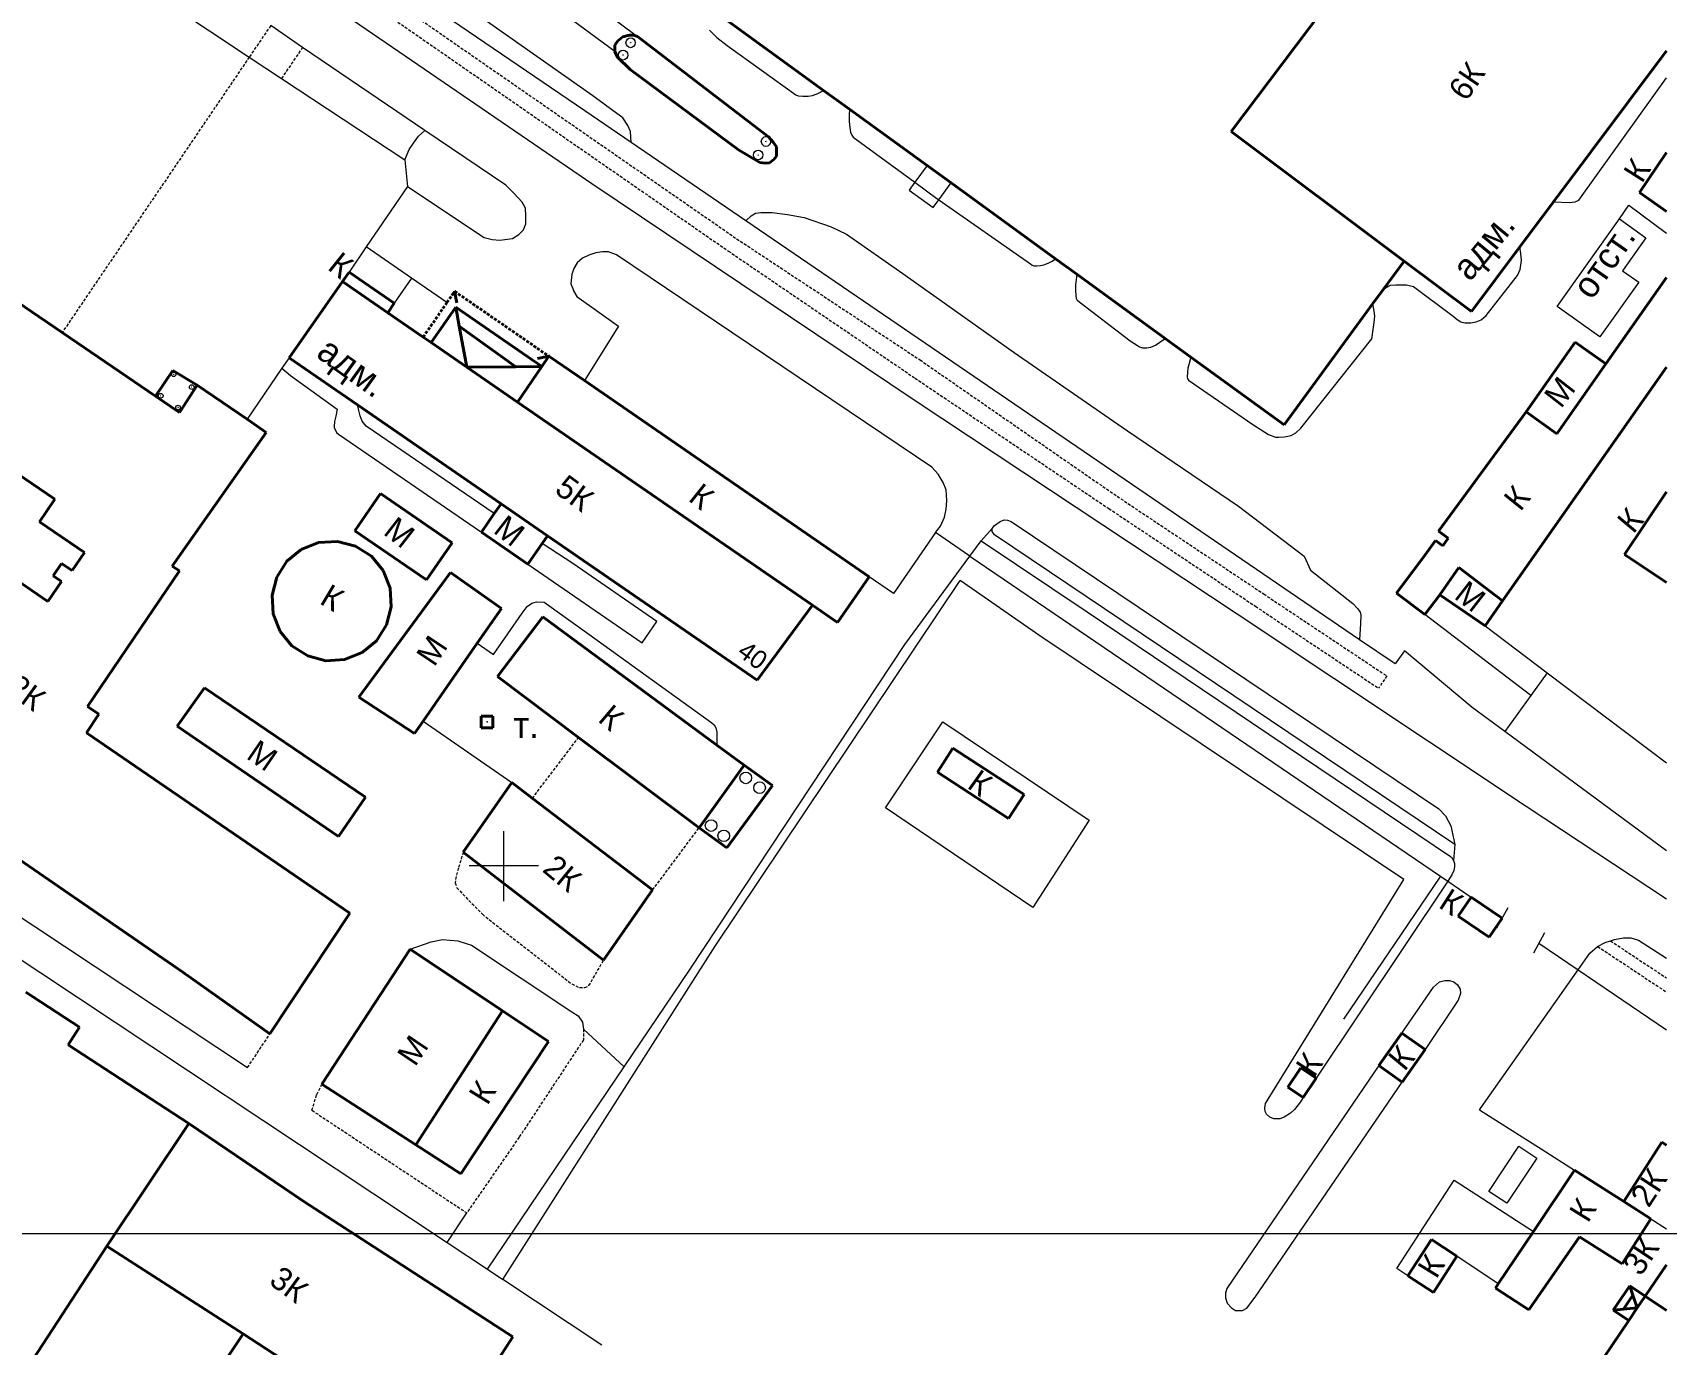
# Model space of a CAD drawing. Extents: x 1000 to 4000, y -5000 to -1000.
# Drawn here: x 2718.9 to 3000, y -1882.3 to -1656.7 of the extents above; entities that cross this region are included whole.
import ezdxf
from ezdxf.enums import TextEntityAlignment as Align

# ---------------------------------------------------------------- set-up
doc = ezdxf.new("R2010")
doc.units = 0
doc.header["$MEASUREMENT"] = 0
doc.linetypes.add('DASHED', pattern=[0.75, 0.5, -0.25])
for name, color, linetype in [('1', 7, 'CONTINUOUS'), ('11', 7, 'CONTINUOUS'), ('13', 7, 'CONTINUOUS'), ('14', 7, 'CONTINUOUS'), ('17', 7, 'CONTINUOUS'), ('24', 7, 'CONTINUOUS'), ('40', 7, 'CONTINUOUS'), ('7', 7, 'CONTINUOUS'), ('границы команд_1', 10, 'CONTINUOUS')]:
    doc.layers.add(name, color=color, linetype=linetype)
doc.styles.get("Standard").update_dxf_attribs({"font": 'txt', "height": 0.2})

msp = doc.modelspace()

# ---------------------------------------------------------------- linework, layer by layer
at = {"layer": '1', "color": 253, "linetype": 'Continuous', "lineweight": 0}
for p, q in [((2800, -1806.06), (2800, -1794.02)), ((2805.96, -1800), (2794.04, -1800))]:
    msp.add_line(p, q, dxfattribs=at)
at = {"layer": '11', "color": 253, "linetype": 'Continuous', "lineweight": 0}
for p, q in [((2813.92, -1670.12), (2773.18, -1642.34)), ((2742.54, -1651.84), (2756.21, -1660.87)), ((2756.21, -1660.87), (2761.76, -1664.54)), ((2761.76, -1664.54), (2782.99, -1678.57)), ((2821.9, -1675.57), (2813.92, -1670.12)), ((2841.61, -1689.02), (2821.9, -1675.57)), ((2782.99, -1678.57), (2783.44, -1683.12)), ((2872.8, -1679.52), (2870.69, -1682.42)), ((2783.44, -1683.12), (2776.33, -1693.53)), ((2870.69, -1682.42), (2869.72, -1683.76)), ((2874.83, -1685.45), (2876.94, -1682.53)), ((2869.72, -1683.76), (2873.87, -1686.77)), ((2873.87, -1686.77), (2874.83, -1685.45)), ((2947.19, -1761.1), (2841.61, -1689.02)), ((2776.33, -1693.53), (2773.37, -1697.86)), ((2773.37, -1697.86), (2772.25, -1699.49)), ((2763.07, -1712.59), (2761.83, -1714.4)), ((2761.83, -1714.4), (2755.82, -1723.17)), ((2874.25, -1742.68), (2867.03, -1753.17)), ((2880.14, -1746.74), (2874.25, -1742.68)), ((2880.14, -1746.74), (2961.14, -1801.79)), ((2867.03, -1753.17), (2862.85, -1750.29)), ((2836.37, -1813.83), (2878.49, -1750.94)), ((2976.64, -1770.72), (2958.41, -1756.79)), ((2968.79, -1758.74), (2979.46, -1766.79)), ((2953.32, -1765.28), (2947.19, -1761.1)), ((2954.94, -1763.03), (2953.32, -1765.28)), ((2966.59, -1772.78), (2954.94, -1763.03)), ((2979.46, -1766.79), (2976.64, -1770.72)), ((2979.46, -1766.79), (3000, -1782.29)), ((2972.19, -1776.91), (2966.59, -1772.78)), ((2976.64, -1770.72), (2972.19, -1776.91)), ((3000, -1797.42), (2972.19, -1776.91)), ((2961.14, -1801.79), (2944.42, -1826.39)), ((2961.14, -1801.79), (2962.36, -1802.63)), ((2962.36, -1802.63), (2966.4, -1805.37)), ((2972.68, -1807.23), (2970.76, -1810.74)), ((2979.03, -1811.54), (2977.1, -1815.05)), ((2714.07, -1814.23), (2790.24, -1864.8)), ((2799.8, -1871.15), (2836.37, -1813.83)), ((2978.07, -1813.3), (2984.79, -1817.87)), ((2984.79, -1817.87), (3000, -1828.21)), ((2967.84, -1841.98), (2978.61, -1848.83)), ((2978.61, -1848.83), (2984.17, -1852.37)), ((2997.31, -1860.71), (3000, -1862.43)), ((2790.24, -1864.8), (2797.19, -1869.41)), ((2797.19, -1869.41), (2799.8, -1871.15)), ((2816.88, -1882.49), (2799.8, -1871.15))]:
    msp.add_line(p, q, dxfattribs=at)
at = {"layer": '13', "color": 253, "linetype": 'Continuous', "lineweight": 40}
for p, q in [((2925.14, -1673.67), (2947.53, -1643.94)), ((2855, -1666.6), (2835.9, -1652.73)), ((2819.62, -1658.09), (2820.48, -1657.41)), ((2820.48, -1657.41), (2821.55, -1657.1)), ((2821.55, -1657.1), (2822.28, -1657.1)), ((2822.28, -1657.1), (2823.02, -1657.34)), ((2823.02, -1657.34), (2845.55, -1674.57)), ((2819.07, -1659.93), (2819.11, -1658.82)), ((2819.54, -1660.88), (2819.07, -1659.93)), ((2819.11, -1658.82), (2819.62, -1658.09)), ((3000, -1659.79), (2980.57, -1685.77)), ((2821.73, -1663.02), (2819.54, -1660.88)), ((2840.37, -1676.84), (2821.73, -1663.02)), ((2859.46, -1669.84), (2855, -1666.6)), ((2872.8, -1679.52), (2859.46, -1669.84)), ((2845.55, -1674.57), (2846.32, -1675.51)), ((2954.85, -1695.96), (2925.14, -1673.67)), ((2844.01, -1679.02), (2840.37, -1676.84)), ((2846.32, -1675.51), (2846.88, -1676.33)), ((2846.88, -1676.33), (2846.92, -1677.91)), ((3000, -1677.27), (2995.38, -1684.19)), ((2844.95, -1679.15), (2844.01, -1679.02)), ((2845.72, -1679.07), (2844.95, -1679.15)), ((2846.45, -1678.47), (2845.72, -1679.07)), ((2846.92, -1677.91), (2846.45, -1678.47)), ((2876.94, -1682.53), (2872.8, -1679.52)), ((2894.9, -1695.58), (2876.94, -1682.53)), ((2980.57, -1685.77), (2974.78, -1693.51)), ((2995.38, -1684.19), (3000, -1687.45)), ((2974.78, -1693.51), (2966.47, -1704.63)), ((2898.56, -1698.23), (2894.9, -1695.58)), ((2954.85, -1695.96), (2951.3, -1700.8)), ((2966.47, -1704.63), (2954.85, -1695.96)), ((2710.34, -1698.97), (2724.01, -1708.28)), ((2763.07, -1712.59), (2772.25, -1699.49)), ((2772.25, -1699.49), (2773.37, -1697.86)), ((2772.25, -1699.49), (2780.03, -1704.85)), ((2773.37, -1697.86), (2781.15, -1703.22)), ((2913.74, -1709.26), (2898.56, -1698.23)), ((3000, -1698.82), (2989.59, -1713.65)), ((2791.91, -1703.14), (2791.54, -1701.17)), ((2951.3, -1700.8), (2949.5, -1703.27)), ((2781.15, -1703.22), (2780.03, -1704.85)), ((2780.03, -1704.85), (2786.12, -1709.05)), ((2787.51, -1710), (2791.72, -1703.89)), ((2791.72, -1703.89), (2806.55, -1714.11)), ((2791.72, -1703.89), (2792.32, -1707.18)), ((2949.5, -1703.27), (2934.22, -1724.13)), ((2724.01, -1708.28), (2740.06, -1719.2)), ((2792.32, -1707.18), (2802.08, -1714.14)), ((2792.32, -1707.18), (2793.61, -1714.2)), ((2786.12, -1709.05), (2787.51, -1710)), ((2787.51, -1710), (2793.61, -1714.2)), ((2918.18, -1712.48), (2913.74, -1709.26)), ((2984.29, -1709.93), (2975.89, -1721.91)), ((2989.59, -1713.65), (2984.29, -1709.93)), ((2774.83, -1720.69), (2763.07, -1712.59)), ((2793.61, -1714.2), (2802.08, -1714.14)), ((2793.61, -1714.2), (2802.34, -1720.22)), ((2802.08, -1714.14), (2806.55, -1714.11)), ((2802.34, -1720.22), (2806.55, -1714.11)), ((2805.8, -1712.71), (2807.76, -1712.35)), ((2806.55, -1714.11), (2807.76, -1712.35)), ((2807.76, -1712.35), (2813.85, -1716.54)), ((2934.22, -1724.13), (2918.18, -1712.48)), ((2971.81, -1754.43), (3000, -1714.21)), ((2989.59, -1713.65), (2981.16, -1725.68)), ((2740.06, -1719.2), (2743.07, -1714.78)), ((2743.07, -1714.78), (2747.26, -1717.31)), ((2813.85, -1716.54), (2862.85, -1750.29)), ((2696.47, -1719.05), (2722.78, -1736.92)), ((2740.06, -1719.2), (2744.2, -1722.02)), ((2744.2, -1722.02), (2747.26, -1717.31)), ((2747.26, -1717.31), (2755.82, -1723.17)), ((2799.52, -1737.71), (2774.83, -1720.69)), ((2802.34, -1720.22), (2853.11, -1755.19)), ((2975.89, -1721.91), (2960.77, -1742.44)), ((2981.16, -1725.68), (2975.89, -1721.91)), ((2759.14, -1725.45), (2742.95, -1748.46)), ((2755.82, -1723.17), (2759.14, -1725.45)), ((2774.38, -1742.36), (2778.77, -1735.96)), ((2778.77, -1735.96), (2791.1, -1744.41)), ((3000, -1735.67), (2992.78, -1746.43)), ((2722.78, -1736.92), (2720.12, -1740.82)), ((2798.36, -1739.39), (2796.14, -1742.61)), ((2799.52, -1737.71), (2798.36, -1739.39)), ((2807.53, -1743.23), (2799.52, -1737.71)), ((2720.12, -1740.82), (2727.87, -1746.09)), ((2786.71, -1750.81), (2774.38, -1742.36)), ((2765.14, -1745.57), (2768.14, -1744.38)), ((2768.14, -1744.38), (2771.36, -1744.19)), ((2771.36, -1744.19), (2774.49, -1745)), ((2774.49, -1745), (2777.21, -1746.73)), ((2791.1, -1744.41), (2786.71, -1750.81)), ((2796.14, -1742.61), (2804.15, -1748.13)), ((2804.15, -1748.13), (2806.6, -1744.58)), ((2806.6, -1744.58), (2807.53, -1743.23)), ((2843.57, -1768.06), (2807.53, -1743.23)), ((2960.24, -1744.06), (2958.49, -1746.52)), ((2961.52, -1744.97), (2960.24, -1744.06)), ((2960.77, -1742.44), (2962.45, -1743.66)), ((2961.52, -1744.97), (2962.45, -1743.66)), ((2723.93, -1747.97), (2722.46, -1750.14)), ((2725.75, -1749.21), (2723.93, -1747.97)), ((2727.87, -1746.09), (2725.75, -1749.21)), ((2760.92, -1750.34), (2762.66, -1747.62)), ((2762.66, -1747.62), (2765.14, -1745.57)), ((2777.21, -1746.73), (2779.26, -1749.22)), ((2958.49, -1746.52), (2953.54, -1753.08)), ((2992.78, -1746.43), (3000, -1751.27)), ((2721.57, -1754.51), (2714.36, -1749.62)), ((2722.46, -1750.14), (2723.89, -1751.11)), ((2744.18, -1749.25), (2728.36, -1772.59)), ((2742.95, -1748.46), (2744.18, -1749.25)), ((2760.12, -1753.46), (2760.92, -1750.34)), ((2775.06, -1771), (2790.82, -1749.57)), ((2779.26, -1749.22), (2780.44, -1752.22)), ((2790.82, -1749.57), (2799.58, -1755.73)), ((2862.85, -1750.29), (2857.42, -1758.16)), ((2961.02, -1753.38), (2964.29, -1748.69)), ((2964.29, -1748.69), (2971.81, -1754.43)), ((2723.89, -1751.11), (2721.57, -1754.51)), ((2760.31, -1756.68), (2760.12, -1753.46)), ((2780.44, -1752.22), (2780.64, -1755.44)), ((2953.54, -1753.08), (2958.41, -1756.79)), ((2958.41, -1756.79), (2961.02, -1753.38)), ((2961.02, -1753.38), (2968.79, -1758.74)), ((2780.64, -1755.44), (2779.83, -1758.56)), ((2799.58, -1755.73), (2795.43, -1761.71)), ((2853.11, -1755.19), (2843.57, -1768.06)), ((2857.42, -1758.16), (2853.11, -1755.19)), ((2968.79, -1758.74), (2971.81, -1754.43)), ((2761.5, -1759.68), (2760.31, -1756.68)), ((2779.83, -1758.56), (2778.09, -1761.28)), ((2798.93, -1767.45), (2806.72, -1757.17)), ((2806.72, -1757.17), (2836.64, -1779.22)), ((2763.55, -1762.17), (2761.5, -1759.68)), ((2778.09, -1761.28), (2775.61, -1763.33)), ((2795.43, -1761.71), (2786.11, -1775.1)), ((2766.27, -1763.9), (2763.55, -1762.17)), ((2769.39, -1764.71), (2766.27, -1763.9)), ((2772.61, -1764.51), (2769.39, -1764.71)), ((2775.61, -1763.33), (2772.61, -1764.51)), ((2812.87, -1777.91), (2798.93, -1767.45)), ((2743.79, -1776), (2748.52, -1769.37)), ((2748.52, -1769.37), (2776.21, -1788.18)), ((2728.36, -1772.59), (2730.32, -1773.92)), ((2784.63, -1777.23), (2775.06, -1771)), ((2730.32, -1773.92), (2728.19, -1777.1)), ((2771.53, -1794.96), (2743.79, -1776)), ((2786.11, -1775.1), (2784.63, -1777.23)), ((2796.12, -1776.26), (2796.12, -1774.26)), ((2796.12, -1774.26), (2798.12, -1774.26)), ((2798.12, -1776.26), (2798.12, -1774.26)), ((2728.19, -1777.1), (2773.51, -1808.15)), ((2796.12, -1776.26), (2798.12, -1776.26)), ((2833.59, -1793.46), (2812.87, -1777.91)), ((2744.77, -1818.32), (2691.24, -1781.42)), ((2836.64, -1779.22), (2841.34, -1782.69)), ((2874.57, -1783.89), (2877.26, -1779.76)), ((2877.26, -1779.76), (2889.51, -1787.74)), ((2841.34, -1782.69), (2833.59, -1793.46)), ((2841.34, -1782.69), (2846.21, -1786.2)), ((2886.82, -1791.87), (2874.57, -1783.89)), ((2793.01, -1797.65), (2801.35, -1785.69)), ((2801.35, -1785.69), (2804.89, -1788.39)), ((2846.21, -1786.2), (2838.34, -1796.88)), ((2776.21, -1788.18), (2771.53, -1794.96)), ((2804.89, -1788.39), (2825.59, -1804.16)), ((2889.51, -1787.74), (2886.82, -1791.87)), ((2838.34, -1796.88), (2833.59, -1793.46)), ((2817.17, -1816.23), (2793.01, -1797.65)), ((2825.59, -1804.16), (2817.17, -1816.23)), ((2966.4, -1805.37), (2964.16, -1808.67)), ((2966.4, -1805.37), (2971.72, -1808.98)), ((2773.51, -1808.15), (2759.76, -1828.9)), ((2964.16, -1808.67), (2969.48, -1812.28)), ((2969.48, -1812.28), (2971.72, -1808.98)), ((2768.71, -1837.56), (2783.87, -1814.35)), ((2783.87, -1814.35), (2799.76, -1824.92)), ((2759.76, -1828.9), (2744.77, -1818.32)), ((2717.77, -1821.71), (2727.02, -1827.75)), ((2784.84, -1847.99), (2799.76, -1824.92)), ((2799.76, -1824.92), (2807.69, -1830.2)), ((2727.02, -1827.75), (2725.05, -1830.77)), ((2950.52, -1834.37), (2954.49, -1828.77)), ((2954.49, -1828.77), (2958.49, -1831.61)), ((2725.05, -1830.77), (2745.82, -1844.35)), ((2807.69, -1830.2), (2792.58, -1853)), ((2958.49, -1831.61), (2954.51, -1837.2)), ((2934.89, -1838.1), (2937.11, -1834.78)), ((2937.11, -1834.78), (2939.74, -1836.53)), ((2954.51, -1837.2), (2950.52, -1834.37)), ((2784.84, -1847.99), (2768.71, -1837.56)), ((2939.74, -1836.53), (2937.52, -1839.86)), ((2937.52, -1839.86), (2934.89, -1838.1)), ((2745.82, -1844.35), (2731.73, -1865.41)), ((2745.82, -1844.35), (2765.61, -1857.74)), ((2792.58, -1853), (2784.84, -1847.99)), ((2992.68, -1857.77), (2999.2, -1847.52)), ((2999.2, -1847.52), (3000, -1848.03)), ((2984.17, -1852.37), (2977.11, -1862.92)), ((2992.68, -1857.77), (2984.17, -1852.37)), ((2765.61, -1857.74), (2801.53, -1881.05)), ((2997.31, -1860.71), (2992.68, -1857.77)), ((2977.11, -1862.92), (2971.07, -1871.93)), ((2992.36, -1868.5), (2997.31, -1860.71)), ((2731.73, -1865.41), (2709.31, -1899.78)), ((2755.15, -1880.54), (2731.73, -1865.41)), ((2955.52, -1870.55), (2959.57, -1864.31)), ((2959.57, -1864.31), (2963.96, -1867.17)), ((2976.34, -1876.36), (2985.01, -1863.83)), ((2985.01, -1863.83), (2992.36, -1868.5)), ((2963.96, -1867.17), (2959.91, -1873.4)), ((2996.34, -1874.03), (3000, -1868.63)), ((2959.91, -1873.4), (2955.52, -1870.55)), ((2971.07, -1871.93), (2970.57, -1872.68)), ((2970.57, -1872.68), (2976.34, -1876.36)), ((2990.84, -1876.43), (2993.69, -1872.23)), ((2992.6, -1876.27), (2994.23, -1873.85)), ((2993.69, -1872.23), (2996.34, -1874.03)), ((2993.69, -1872.23), (2994.23, -1873.85)), ((2994.23, -1873.85), (2994.97, -1876.05)), ((2994.97, -1876.05), (2996.34, -1874.03)), ((2996.34, -1874.03), (3000, -1876.51)), ((2990.84, -1876.43), (2992.6, -1876.27)), ((2993.5, -1878.22), (2990.84, -1876.43)), ((2992.6, -1876.27), (2994.97, -1876.05)), ((2993.5, -1878.22), (2994.97, -1876.05)), ((2921.94, -1983.8), (2993.5, -1878.22)), ((2732.26, -1914.72), (2755.15, -1880.54)), ((2779.83, -1896.5), (2755.15, -1880.54)), ((2801.53, -1881.05), (2788.01, -1901.79))]:
    msp.add_line(p, q, dxfattribs=at)
at = {"layer": '13', "color": 253, "linetype": 'DASHED', "lineweight": 40}
for p, q in [((2790.22, -1703.1), (2791.54, -1701.17)), ((2791.54, -1701.17), (2807.76, -1712.35)), ((2786.12, -1709.05), (2790.22, -1703.1))]:
    msp.add_line(p, q, dxfattribs=at)
at = {"layer": '13', "color": 253, "linetype": 'Continuous', "lineweight": 0}
msp.add_point((2797.12, -1775.26), dxfattribs=at)
at = {"layer": '14', "color": 253, "linetype": 'Continuous', "lineweight": 0}
for p, q in [((2981.2, -1703.81), (2991.9, -1688.72)), ((2991.9, -1688.72), (2996.46, -1691.96)), ((2996.46, -1691.96), (2992.44, -1697.62)), ((2995.23, -1699.6), (2988.55, -1709.02)), ((2992.44, -1697.62), (2995.23, -1699.6)), ((2985.76, -1707.04), (2981.2, -1703.81)), ((2988.55, -1709.02), (2985.76, -1707.04))]:
    msp.add_line(p, q, dxfattribs=at)
at = {"layer": '24', "color": 253, "linetype": 'Continuous', "lineweight": 0}
for p, q in [((2775.41, -1621.71), (2823.02, -1657.34)), ((2819.07, -1659.93), (2771.74, -1624.8)), ((2815.31, -1667.56), (2788.09, -1648.39)), ((2774.16, -1654.59), (2815.14, -1682.64)), ((2765.39, -1659.2), (2759.89, -1655.46)), ((2835.35, -1656.25), (2836.65, -1657.48)), ((2836.65, -1657.48), (2838.43, -1658.88)), ((2786.41, -1673.48), (2765.39, -1659.2)), ((2838.43, -1658.88), (2850.22, -1667.37)), ((2985.52, -1684.68), (3000, -1664.47)), ((2819.41, -1670.6), (2815.31, -1667.56)), ((2850.22, -1667.37), (2850.64, -1667.54)), ((2850.64, -1667.54), (2851.45, -1667.6)), ((2851.45, -1667.6), (2852.35, -1667.58)), ((2852.35, -1667.58), (2853.08, -1667.49)), ((2853.08, -1667.49), (2854.02, -1667.13)), ((2854.02, -1667.13), (2855, -1666.6)), ((2820.44, -1671.33), (2819.41, -1670.6)), ((2821.31, -1672.62), (2820.44, -1671.33)), ((2859.46, -1669.84), (2859.43, -1670.95)), ((2859.43, -1670.95), (2859.43, -1671.97)), ((2859.43, -1671.97), (2859.51, -1672.99)), ((2800.33, -1682.93), (2786.41, -1673.48)), ((2821.81, -1673.68), (2821.31, -1672.62)), ((2821.9, -1675.57), (2821.81, -1673.68)), ((2859.51, -1672.99), (2859.61, -1673.79)), ((2859.61, -1673.79), (2859.84, -1674.32)), ((2859.84, -1674.32), (2860.08, -1674.63)), ((2860.08, -1674.63), (2870.69, -1682.42)), ((2783.44, -1683.12), (2796.6, -1691.93)), ((2801.71, -1684.28), (2800.33, -1682.93)), ((2815.14, -1682.64), (2870.75, -1719.98)), ((2870.69, -1682.42), (2874.48, -1685.2)), ((2803.17, -1685.81), (2801.71, -1684.28)), ((2803.73, -1686.84), (2803.17, -1685.81)), ((2874.48, -1685.2), (2874.83, -1685.45)), ((2874.83, -1685.45), (2890.62, -1696.45)), ((2980.57, -1685.77), (2983.28, -1685.9)), ((2983.28, -1685.9), (2984.31, -1685.75)), ((2984.31, -1685.75), (2984.92, -1685.48)), ((2984.92, -1685.48), (2985.52, -1684.68)), ((2803.8, -1688.19), (2803.73, -1686.84)), ((2803.8, -1689.54), (2803.8, -1688.19)), ((2841.61, -1689.02), (2842.57, -1688.17)), ((2842.57, -1688.17), (2843.29, -1687.73)), ((2843.29, -1687.73), (2844.19, -1687.64)), ((2844.19, -1687.64), (2846.13, -1687.64)), ((2846.13, -1687.64), (2848.81, -1687.95)), ((2848.81, -1687.95), (2851.66, -1688.48)), ((2851.66, -1688.48), (2856.28, -1690.05)), ((2991.9, -1688.72), (2993.54, -1686.33)), ((2993.54, -1686.33), (3000, -1691.18)), ((2801.5, -1692.07), (2802.6, -1691.39)), ((2802.6, -1691.39), (2803.38, -1690.57)), ((2803.38, -1690.57), (2803.8, -1689.54)), ((2856.28, -1690.05), (2858.95, -1691.32)), ((2858.95, -1691.32), (2868.63, -1698.1)), ((2784.13, -1698.9), (2776.33, -1693.53)), ((2796.6, -1691.93), (2797.97, -1692.23)), ((2797.97, -1692.23), (2799.29, -1692.35)), ((2799.29, -1692.35), (2801.5, -1692.07)), ((2815.85, -1694.53), (2814.64, -1694.96)), ((2816.95, -1694.36), (2815.85, -1694.53)), ((2818.01, -1694.39), (2816.95, -1694.36)), ((2819.36, -1694.92), (2818.01, -1694.39)), ((2974.93, -1694.64), (2974.78, -1693.51)), ((2812.05, -1697.27), (2811.69, -1698.28)), ((2812.59, -1696.27), (2812.05, -1697.27)), ((2813.55, -1695.49), (2812.59, -1696.27)), ((2814.64, -1694.96), (2813.55, -1695.49)), ((2873.64, -1731.45), (2819.36, -1694.92)), ((2890.62, -1696.45), (2890.9, -1696.69)), ((2890.9, -1696.69), (2891.17, -1696.79)), ((2891.17, -1696.79), (2891.66, -1696.81)), ((2891.66, -1696.81), (2892.29, -1696.71)), ((2892.29, -1696.71), (2892.89, -1696.6)), ((2892.89, -1696.6), (2893.63, -1696.34)), ((2893.63, -1696.34), (2894.31, -1695.98)), ((2894.31, -1695.98), (2894.9, -1695.58)), ((2974.84, -1697.43), (2975.04, -1695.86)), ((2975.04, -1695.86), (2974.93, -1694.64)), ((2784.13, -1698.9), (2781.15, -1703.22)), ((2790.22, -1703.1), (2784.13, -1698.9)), ((2811.69, -1698.28), (2811.55, -1699.84)), ((2811.55, -1699.84), (2811.64, -1700.19)), ((2811.64, -1700.19), (2811.86, -1700.69)), ((2868.63, -1698.1), (2887.78, -1711.67)), ((2898.33, -1700.04), (2898.32, -1700.95)), ((2898.56, -1698.23), (2898.33, -1700.04)), ((2952.07, -1700.37), (2952.55, -1700.14)), ((2952.55, -1700.14), (2953.46, -1700.03)), ((2953.46, -1700.03), (2954.37, -1700.03)), ((2954.37, -1700.03), (2955.28, -1700.08)), ((2955.28, -1700.08), (2956.5, -1700.36)), ((2969.01, -1705.33), (2974.36, -1698.43)), ((2974.36, -1698.43), (2974.84, -1697.43)), ((2811.86, -1700.69), (2812.01, -1701.08)), ((2812.01, -1701.08), (2812.57, -1702.04)), ((2812.57, -1702.04), (2819.75, -1707.19)), ((2898.32, -1700.95), (2898.41, -1701.96)), ((2898.41, -1701.96), (2898.48, -1702.36)), ((2898.48, -1702.36), (2898.63, -1702.69)), ((2898.63, -1702.69), (2907.75, -1709.69)), ((2951.3, -1700.8), (2952.07, -1700.37)), ((2956.5, -1700.36), (2963.29, -1705.42)), ((2949.73, -1704.59), (2949.5, -1703.27)), ((2949.81, -1705.44), (2949.73, -1704.59)), ((2949.73, -1706.53), (2949.81, -1705.44)), ((2963.29, -1705.42), (2964.01, -1706.01)), ((2968.12, -1706.07), (2969.01, -1705.33)), ((2819.75, -1707.19), (2813.85, -1716.54)), ((2949.33, -1709.35), (2949.73, -1706.53)), ((2964.01, -1706.01), (2964.64, -1706.42)), ((2964.64, -1706.42), (2965.31, -1706.62)), ((2965.31, -1706.62), (2966.33, -1706.62)), ((2966.33, -1706.62), (2967.27, -1706.4)), ((2967.27, -1706.4), (2968.12, -1706.07)), ((2907.75, -1709.69), (2909, -1710.51)), ((2909, -1710.51), (2909.37, -1710.73)), ((2909.37, -1710.73), (2909.85, -1710.89)), ((2909.85, -1710.89), (2910.59, -1710.89)), ((2910.59, -1710.89), (2911.3, -1710.78)), ((2911.3, -1710.78), (2912.1, -1710.46)), ((2912.1, -1710.46), (2913.74, -1709.26)), ((2937.11, -1724.74), (2949.33, -1709.35)), ((2887.78, -1711.67), (2907.3, -1725.15)), ((2917.87, -1713.58), (2917.69, -1714.38)), ((2918.18, -1712.48), (2917.87, -1713.58)), ((2761.83, -1714.4), (2763.31, -1715.68)), ((2763.31, -1715.68), (2771.34, -1721.43)), ((2917.58, -1715.14), (2917.53, -1715.89)), ((2917.53, -1715.89), (2917.61, -1716.25)), ((2917.69, -1714.38), (2917.58, -1715.14)), ((2917.61, -1716.25), (2917.77, -1716.47)), ((2917.77, -1716.47), (2928.86, -1724.06)), ((2771.1, -1722.65), (2770.88, -1723.57)), ((2771.34, -1721.43), (2771.1, -1722.65)), ((2775.05, -1721.66), (2774.83, -1720.69)), ((2775.28, -1722.57), (2775.05, -1721.66)), ((2775.62, -1723.5), (2775.28, -1722.57)), ((2870.75, -1719.98), (2926.12, -1756.64)), ((2770.88, -1723.57), (2770.8, -1724.4)), ((2770.8, -1724.4), (2770.83, -1724.66)), ((2770.83, -1724.66), (2771.02, -1725.08)), ((2771.02, -1725.08), (2771.24, -1725.44)), ((2771.24, -1725.44), (2771.55, -1725.76)), ((2776.06, -1724.06), (2775.62, -1723.5)), ((2776.34, -1724.37), (2776.06, -1724.06)), ((2798.36, -1739.39), (2776.34, -1724.37)), ((2907.3, -1725.15), (2926.35, -1738.13)), ((2928.86, -1724.06), (2931.51, -1725.83)), ((2936.22, -1725.51), (2937.11, -1724.74)), ((2771.55, -1725.76), (2796.14, -1742.61)), ((2931.51, -1725.83), (2932.76, -1726.28)), ((2932.76, -1726.28), (2933.29, -1726.28)), ((2933.29, -1726.28), (2934.29, -1726.19)), ((2934.29, -1726.19), (2935.46, -1725.99)), ((2935.46, -1725.99), (2936.22, -1725.51)), ((2874.73, -1732.6), (2873.64, -1731.45)), ((2875.58, -1734.06), (2874.73, -1732.6)), ((2876.08, -1735.34), (2875.58, -1734.06)), ((2876.22, -1737.15), (2876.08, -1735.34)), ((2875.83, -1740.02), (2876.11, -1738.64)), ((2876.11, -1738.64), (2876.22, -1737.15)), ((2926.35, -1738.13), (2937.65, -1746.74)), ((2874.25, -1742.68), (2875.09, -1741.56)), ((2875.09, -1741.56), (2875.83, -1740.02)), ((2882.09, -1744.08), (2884.02, -1741.97)), ((2884, -1742.48), (2884.02, -1741.97)), ((2884.02, -1741.97), (2884.43, -1741.44)), ((2884.43, -1741.44), (2885.37, -1740.75)), ((2885.37, -1740.75), (2886.05, -1740.51)), ((2886.05, -1740.51), (2886.64, -1740.53)), ((2886.64, -1740.53), (2887.25, -1740.75)), ((2887.25, -1740.75), (2960.82, -1790.19)), ((2811.85, -1747.97), (2806.6, -1744.58)), ((2880.14, -1746.74), (2882.09, -1744.08)), ((2882.09, -1744.08), (2900.36, -1756.28)), ((2884.38, -1743.08), (2884, -1742.48)), ((2963.62, -1796.35), (2884.38, -1743.08)), ((2826.3, -1758), (2811.85, -1747.97)), ((2869, -1761.92), (2880.14, -1746.74)), ((2937.65, -1746.74), (2938.77, -1749.12)), ((2804.15, -1748.13), (2823.79, -1761.66)), ((2938.77, -1749.12), (2946.06, -1754.89)), ((2892.21, -1760.45), (2878.49, -1750.94)), ((2803.14, -1756.54), (2804.02, -1755.41)), ((2804.02, -1755.41), (2804.84, -1754.79)), ((2804.84, -1754.79), (2805.62, -1754.58)), ((2805.62, -1754.58), (2806.96, -1754.63)), ((2806.96, -1754.63), (2814.64, -1760.15)), ((2900.36, -1756.28), (2962.84, -1798.38)), ((2946.06, -1754.89), (2946.93, -1755.8)), ((2946.93, -1755.8), (2947.28, -1756.36)), ((2947.28, -1756.36), (2947.4, -1756.89)), ((2798.21, -1763.64), (2803.14, -1756.54)), ((2823.79, -1761.66), (2826.3, -1758)), ((2926.12, -1756.64), (2975.88, -1789.72)), ((2947.34, -1758.3), (2947.19, -1761.1)), ((2947.4, -1756.89), (2947.34, -1758.3)), ((2795.43, -1761.71), (2798.21, -1763.64)), ((2814.64, -1760.15), (2835.76, -1775.43)), ((2832.08, -1817.77), (2869, -1761.92)), ((2954.8, -1802.37), (2892.21, -1760.45)), ((2786.11, -1775.1), (2801.35, -1785.69)), ((2835.76, -1775.43), (2836.17, -1775.77)), ((2836.17, -1775.77), (2836.46, -1776.26)), ((2865.65, -1790.03), (2875.52, -1775.25)), ((2875.52, -1775.25), (2900.68, -1792.13)), ((2836.46, -1776.26), (2836.61, -1777.01)), ((2836.61, -1777.01), (2836.61, -1777.91)), ((2836.61, -1777.91), (2836.64, -1779.22)), ((2890.98, -1807.15), (2865.65, -1790.03)), ((2975.88, -1789.72), (3000, -1805.68)), ((2900.68, -1792.13), (2890.98, -1807.15)), ((2960.82, -1790.19), (2962.01, -1791.4)), ((2962.01, -1791.4), (2962.92, -1793.1)), ((2962.92, -1793.1), (2963.62, -1796.35)), ((2962.84, -1798.38), (2963.1, -1798.65)), ((2963.62, -1796.35), (2963.38, -1799.1)), ((2963.44, -1800.8), (2963.08, -1801.55)), ((2963.1, -1798.65), (2963.38, -1799.1)), ((2963.38, -1799.1), (2963.53, -1799.6)), ((2963.52, -1800.17), (2963.44, -1800.8)), ((2963.53, -1799.6), (2963.52, -1800.17)), ((2931.04, -1840.9), (2954.8, -1802.37)), ((2962.36, -1802.63), (2939.74, -1836.53)), ((2963.08, -1801.55), (2962.36, -1802.63)), ((2713.85, -1806.82), (2755.91, -1834.71)), ((2991.08, -1812.67), (2992.6, -1812.41)), ((2992.6, -1812.41), (2993.89, -1812.41)), ((2993.89, -1812.41), (2995.19, -1812.8)), ((2783.87, -1814.35), (2787.48, -1813.07)), ((2787.48, -1813.07), (2789.45, -1812.68)), ((2789.45, -1812.68), (2792.06, -1812.9)), ((2792.06, -1812.9), (2794.46, -1813.66)), ((2794.46, -1813.66), (2811.72, -1825.11)), ((2984.79, -1817.87), (2986.8, -1815.01)), ((2986.8, -1815.01), (2988.16, -1813.87)), ((2988.16, -1813.87), (2989.44, -1813.19)), ((2989.44, -1813.19), (2990.36, -1812.9)), ((2990.36, -1812.9), (2991.08, -1812.67)), ((2995.19, -1812.8), (3000, -1815.91)), ((2820.71, -1834.6), (2832.08, -1817.77)), ((2967.84, -1841.98), (2984.79, -1817.87)), ((2954.49, -1828.77), (2959.95, -1820.86)), ((2959.95, -1820.86), (2960.95, -1819.97)), ((2960.95, -1819.97), (2961.88, -1819.74)), ((2961.88, -1819.74), (2962.65, -1819.74)), ((2962.65, -1819.74), (2963.42, -1819.97)), ((2963.42, -1819.97), (2964.04, -1820.47)), ((2964.04, -1820.47), (2964.5, -1821.21)), ((2964.19, -1823.1), (2958.49, -1831.61)), ((2964.54, -1821.98), (2964.19, -1823.1)), ((2964.5, -1821.21), (2964.54, -1821.98)), ((2811.72, -1825.11), (2812.8, -1825.82)), ((2812.8, -1825.82), (2813.51, -1826.9)), ((2813.51, -1826.9), (2813.68, -1828.11)), ((2813.68, -1828.11), (2820.71, -1834.6)), ((2797.19, -1869.41), (2820.71, -1834.6)), ((2950.52, -1834.37), (2924.35, -1872.69)), ((2929.25, -1874.2), (2954.51, -1837.2)), ((2937.05, -1840.59), (2936.01, -1841.95)), ((2937.52, -1839.86), (2937.05, -1840.59)), ((2930.9, -1841.72), (2931.04, -1840.9)), ((2930.94, -1842.29), (2930.9, -1841.72)), ((2931.19, -1842.75), (2930.94, -1842.29)), ((2931.74, -1843.25), (2931.19, -1842.75)), ((2932.45, -1843.53), (2931.74, -1843.25)), ((2933.5, -1843.5), (2932.45, -1843.53)), ((2934.25, -1843.25), (2933.5, -1843.5)), ((2935.34, -1842.54), (2934.25, -1843.25)), ((2936.01, -1841.95), (2935.34, -1842.54)), ((2969.43, -1856.01), (2974.6, -1848.24)), ((2974.6, -1848.24), (2977.68, -1850.29)), ((2977.68, -1850.29), (2972.51, -1858.06)), ((2957.64, -1863.06), (2963.48, -1854.07)), ((2963.48, -1854.07), (2977.11, -1862.92)), ((2972.51, -1858.06), (2969.43, -1856.01)), ((2790.24, -1864.8), (2793.62, -1859.71)), ((2953.59, -1869.3), (2957.64, -1863.06)), ((2971.07, -1871.93), (2963.96, -1867.17)), ((2955.52, -1870.55), (2953.59, -1869.3)), ((2924.35, -1872.69), (2924.16, -1873.5)), ((2924.16, -1873.5), (2924.16, -1874.31)), ((2924.16, -1874.31), (2924.43, -1875.24)), ((2927.82, -1876.09), (2929.25, -1874.2)), ((2924.43, -1875.24), (2925.2, -1876.05)), ((2925.2, -1876.05), (2925.86, -1876.48)), ((2925.86, -1876.48), (2927.05, -1876.51)), ((2927.05, -1876.51), (2927.82, -1876.09))]:
    msp.add_line(p, q, dxfattribs=at)
at = {"layer": '24', "color": 253, "linetype": 'DASHED', "lineweight": 0}
for p, q in [((2766.71, -1641.32), (2840.05, -1692.13)), ((2768.19, -1645.45), (2838.62, -1694.24)), ((2759.89, -1655.46), (2756.21, -1660.87)), ((2765.39, -1659.2), (2761.76, -1664.54)), ((2756.21, -1660.87), (2724.01, -1708.28)), ((2838.62, -1694.24), (2870.73, -1716.1)), ((2840.05, -1692.13), (2871.6, -1712.98)), ((2871.6, -1712.98), (2905.49, -1736.43)), ((2870.73, -1716.1), (2904.06, -1738.54)), ((2905.49, -1736.43), (2930.71, -1753.23)), ((2904.06, -1738.54), (2929.29, -1755.35)), ((2930.71, -1753.23), (2951.9, -1767.34)), ((2929.29, -1755.35), (2950.47, -1769.45)), ((2951.9, -1767.34), (2950.47, -1769.45)), ((2804.89, -1788.39), (2812.87, -1777.91)), ((2825.59, -1804.16), (2833.59, -1793.46)), ((2793.01, -1797.65), (2792.19, -1800.41)), ((2792.19, -1800.41), (2791.77, -1801.85)), ((2791.77, -1801.85), (2791.62, -1802.94)), ((2791.62, -1802.94), (2791.92, -1803.79)), ((2791.92, -1803.79), (2796.3, -1808.34)), ((2796.3, -1808.34), (2811.68, -1820.32)), ((2988.16, -1813.87), (3000, -1821.72)), ((2990.36, -1812.9), (3000, -1819.29)), ((2814.63, -1820.61), (2817.17, -1816.23)), ((2811.68, -1820.32), (2813.03, -1820.95)), ((2813.03, -1820.95), (2813.92, -1820.95)), ((2813.92, -1820.95), (2814.63, -1820.61)), ((2755.91, -1834.71), (2759.76, -1828.9)), ((2813.68, -1828.11), (2813.68, -1829.96)), ((2813.68, -1829.96), (2802.63, -1846.7)), ((2767.81, -1839.33), (2768.71, -1837.56)), ((2766.99, -1842.06), (2767.81, -1839.33)), ((2766.99, -1842.06), (2793.62, -1859.71)), ((2802.63, -1846.7), (2793.62, -1859.71))]:
    msp.add_line(p, q, dxfattribs=at)
at = {"layer": '40', "color": 253, "linetype": 'Continuous', "lineweight": 0}
for p, q in [((2784.46, -1675.67), (2785.33, -1674.48)), ((2785.33, -1674.48), (2786.41, -1673.48)), ((2782.99, -1678.57), (2783.7, -1676.75)), ((2783.7, -1676.75), (2784.46, -1675.67))]:
    msp.add_line(p, q, dxfattribs=at)
at = {"layer": '7', "color": 253, "linetype": 'Continuous', "lineweight": 0}
for centre in [(2841.62, -1784.87), (2844, -1786.56), (2835.66, -1793.07), (2837.83, -1794.84)]:
    msp.add_circle(centre, 1, dxfattribs=at)
for centre, major_axis, ratio in [((2821.81, -1658.41), (0, 0.848), 0.94222), ((2820.52, -1660.53), (0, 0.848), 0.94222), ((2820.52, -1660.53), (0, 0.0348), 0.94222), ((2821.81, -1658.41), (0, 0.0348), 0.94222), ((2845.09, -1675.4), (0, 0.848), 0.94222), ((2843.75, -1677.71), (0, 0.848), 0.94222), ((2843.75, -1677.71), (0, 0.0348), 0.94222), ((2845.09, -1675.4), (0, 0.0348), 0.94222), ((2743.2, -1715.45), (0, 0.399), 0.987079), ((2743.2, -1715.45), (0, 0.0164), 0.987079), ((2740.98, -1719.14), (0, 0.399), 0.987079), ((2740.98, -1719.14), (0, 0.0164), 0.987079), ((2746.31, -1717.65), (0, 0.399), 0.987079), ((2746.31, -1717.65), (0, 0.0164), 0.987079), ((2743.96, -1721.17), (0, 0.399), 0.987079), ((2743.96, -1721.17), (0, 0.0164), 0.987079)]:
    msp.add_ellipse(centre, major_axis=major_axis, ratio=ratio, dxfattribs=at)
at = {"layer": 'границы команд_1', "color": 251, "lineweight": 0}
msp.add_lwpolyline([(1033.44, -1863.26), (3102.46, -1863.26), (3102.46, -4710.9), (1033.44, -4710.9)], close=True, dxfattribs=at)

# ---------------------------------------------------------------- texts
at = {"layer": '17', "color": 253, "linetype": 'Continuous', "lineweight": 0}
for s, height, rotation, p in [('6К', 4, 55.6062, (2965.63, -1665.02)), ('К', 4, 57.5398, (2994.92, -1680.36)), ('адм.', 4.5, 50.4043, (2969, -1693.74)), ('отст.', 4.5, 55.0203, (2989.23, -1696.01)), ('К', 4, 321.3923, (2771.96, -1696.68)), ('адм.', 4.5, 324.3912, (2773.59, -1714.72)), ('М', 4, 51.9634, (2981.63, -1718.48)), ('5К', 4, 323.6964, (2812.16, -1735.91)), ('К', 4, 321.3923, (2834.02, -1736.46)), ('К', 4, 51.2048, (2974.27, -1736.71)), ('К', 4, 49.8656, (2993.76, -1740.56)), ('М', 4, 322.0731, (2782.06, -1742.65)), ('М', 4, 322.0731, (2800.98, -1742.36)), ('К', 4, 329.0194, (2770.48, -1753.87)), ('М', 4, 322.2152, (2966.27, -1753.65)), ('М', 4, 56.4139, (2787.61, -1762.96)), ('40', 3.2, 323.9678, (2842.83, -1763.78)), ('2К', 4, 323.9386, (2717.88, -1770.18)), ('К', 4, 319.7095, (2818.49, -1774.5)), ('М', 4, 325.5328, (2758.47, -1781.02)), ('К', 4, 324.581, (2881.93, -1785.75)), ('2К', 4, 320.3622, (2810.09, -1801.25)), ('К', 4, 327.097, (2962.99, -1806.22)), ('М', 4, 56.0421, (2784.32, -1831.73)), ('К', 4, 57.097, (2938.54, -1834.17)), ('К', 4, 50.2176, (2954.38, -1833.02)), ('К', 4, 58.2181, (2796.29, -1838.98)), ('2К', 4, 56.9915, (2996.9, -1855.32)), ('К', 4, 58.3012, (2985.59, -1859.21)), ('3К', 4, 56.3771, (2995.59, -1867.13)), ('К', 4, 58.399, (2959.51, -1868.84)), ('3К', 4, 323.6025, (2763.05, -1872.02))]:
    msp.add_text(s, height=height, rotation=rotation, dxfattribs=at).set_placement(p, align=Align.MIDDLE)
msp.add_text('т.', height=4.5, dxfattribs=at).set_placement((2803.83, -1775.79), align=Align.MIDDLE)

doc.saveas('drawing.dxf')
